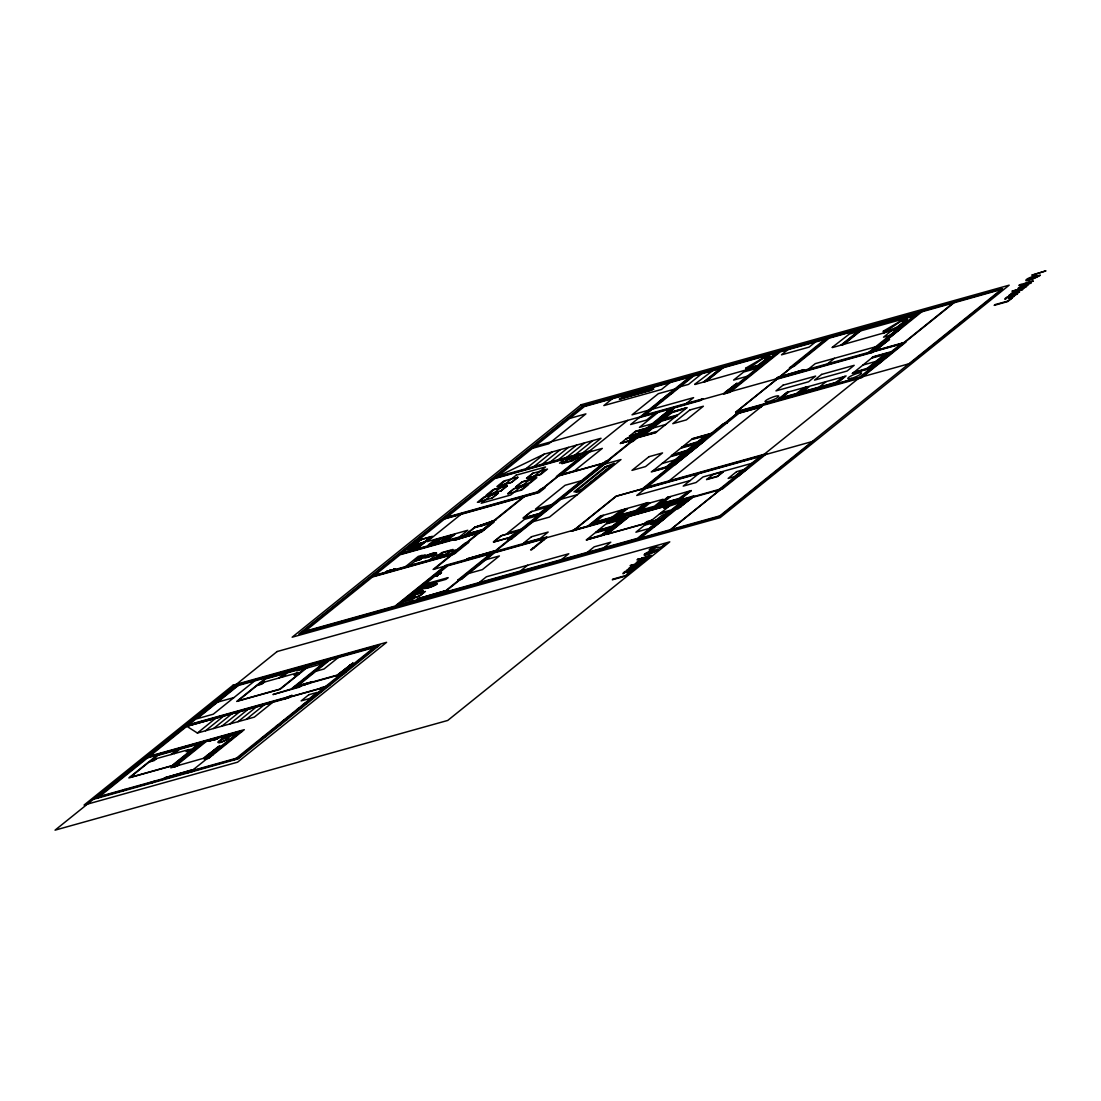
<?xml version="1.0" encoding="UTF-8"?>
<svg xmlns="http://www.w3.org/2000/svg" width="1101" height="1101" viewBox="0 0 1101 1101"><rect width="100%" height="100%" fill="white"/><g stroke="black" fill="none" stroke-linecap="round" stroke-linejoin="round"><path stroke-width="1.5" d="M636.337 562.625L641.222 559.487A8.78 1.624 -22.2 0 1 642.378 559.143L645.681 558.207M1018.205 288.201L1023.09 285.063A8.78 1.624 -22.2 0 1 1024.247 284.705L1028.706 283.452A18.318 3.399 -22.2 0 0 1029.793 283.136A4.418 0.826 -22.2 0 0 1031.389 282.572L1030.481 283.301A4.363 0.812 -22.2 0 1 1029.091 283.769L1027.137 285.861L1022.54 287.306M646.975 502.909L636.144 511.621L614.826 517.566L625.629 508.841L648.255 502.524L636.653 511.896M445.52 538.554L447.543 537.412M632.346 570.125L628.685 571.97M646.136 558.991L642.378 560.904M1014.241 295.618L1010.512 297.545M1028.004 284.567L1024.274 286.48M439.258 540.192L437.152 541.431M449.442 537.316L446.111 539.242M624.184 572.933L627.928 570.855M637.947 561.868L641.69 559.776M1006.053 298.509L1009.796 296.43M433.147 542.463L435.79 540.963M443.331 539.614L445.327 538.155M626.799 572.479L626.841 572.396A9.73 1.803 -22.2 0 1 627.13 572.08L627.391 571.818A21.002 3.895 -22.2 0 0 628.41 570.717L628.093 570.813M640.562 561.414L640.603 561.331A9.73 1.803 -22.2 0 1 640.892 561.001L641.154 560.753A21.002 3.895 -22.2 0 0 642.172 559.652L641.855 559.735M229.627 736.101L229.008 737.188A8.161 1.514 -22.2 0 1 220.833 742.322L219.691 742.638A8.161 1.514 -22.2 0 1 222.388 739.032L225.223 737.34M446.111 538.926L445.63 539.05M433.78 542.187L436.134 540.825M443.964 539.339L445.974 538.114M1022.471 286.907L1022.457 286.934A9.73 1.803 -22.2 0 1 1022.76 286.577L1023.008 286.329M438.597 540.481L435.033 542.022M448.781 537.632L447.446 538.788M1010.36 297.353L1010.746 296.912A16.501 3.069 -22.2 0 0 1011.585 295.921L1012.149 295.77A5.202 0.963 -22.2 0 1 1013.704 295.398L1014.172 295.467M1024.123 286.274L1024.508 285.847A16.501 3.069 -22.2 0 0 1025.348 284.856L1025.912 284.705A5.202 0.963 -22.2 0 1 1027.467 284.333L1027.935 284.388M475.054 527.131L495.863 519.975M475.549 527.131L494.198 520.718L481.921 525.631M446.497 538.114L447.336 537.907M571.089 458.856L571.956 458.374M626.152 438.749L636.543 435.9L630.983 440.372L620.248 443.497L631.41 440.428M629.345 436.189L640.094 433.037L645.668 428.564L635.194 431.73L643.631 429.486M677.211 415.641L659.898 420.389L669.174 412.93L687.093 407.659L668.458 412.82M596.136 532.072L613.395 527.269L604.119 534.728L586.186 539.958L604.821 534.825L615.239 526.443L596.453 531.728L586.805 539.559M607.023 523.071L624.35 518.323L615.074 525.783L597.182 531.067L615.776 525.893L626.194 517.511L607.532 522.741L597.76 530.627M681.67 447.336L698.997 442.602L689.721 450.061L671.803 455.291L690.423 450.158M624.212 509.35L625.629 508.841M692.295 438.927L709.553 434.111L700.277 441.57L682.551 446.813M806.455 387.015L796.835 394.75M694.759 384.249L712.677 370.679M832.205 347.338L849.339 334.043L912.853 316.345M409.682 597.43L414.843 595.765M1009.245 297.394L1009.025 297.614A9.73 1.803 -22.2 0 0 1008.695 297.972M1024.522 287.32L1026.215 286.714L1023.476 288.407A10.088 1.872 -22.2 0 1 1021.508 288.999L1011.957 291.228L1024.288 287.526M642.626 561.771L644.346 561.138L641.69 562.804A10.088 1.872 -22.2 0 1 639.64 563.423L630.089 565.653L642.433 561.95M574.584 456.874L571.804 458.553M409.861 597.361L411.155 596.838M572.272 458.236L574.571 456.722M443.042 554.766L441.818 555.702L442.313 555.014M437.358 540.247C434.964 541.403 438.638 540.151 437.276 541.169M493.73 521.076L480.628 526.003M768.429 357.041L758.066 365.326L749.052 368.037M769.916 356.366L758.561 365.436L748.405 368.491M905.862 320.157L895.622 328.346L886.498 331.14M907.348 319.469L896.021 328.525L885.851 331.58M197.396 733.032L254.331 717.123L272.58 702.452L186.826 726.302L197.396 733.032L215.672 718.279M205.502 730.761L223.806 716.022M213.635 728.49L231.939 713.751M97.494 798.156L239.289 684.106M560.464 475.398L591.526 450.405L497.033 476.816L584.383 406.544L689.487 377.189L630.612 424.532L646.604 420.073L655.109 413.219M238.325 685.496L196.969 718.76L213.264 714.205L254.62 680.941M408.622 549.248L419.963 540.123M409.352 549.082L420.348 540.233M411.113 548.601L416.137 544.692M412.283 548.27L417.307 544.376M413.37 547.968L418.394 544.073M414.513 547.651L419.536 543.743M157.182 755.135L128.831 777.939L172.279 765.801L200.63 742.996M415.6 547.348L420.623 543.44M149.199 761.975L130.069 777.375L171.88 765.69L191.024 750.29L188.684 749.602L156.645 758.561L149.199 761.975L154.099 760.612L156.645 758.561M416.687 547.046L421.711 543.137M387.387 571.02L386.313 571.736L389.465 570.937M386.492 572.093L387.924 570.937M417.774 546.743L423.816 542.408M388.323 570.827L387.483 571.653M387.937 571.281L388.873 570.676L386.974 571.213M429.858 537.591L418.862 546.426L408.98 549.371M388.625 571.171A6.936 1.28 -22.2 0 0 389.327 570.524L390.387 570.235A6.936 1.28 -22.2 0 0 389.355 570.965M419.756 546.137L431.097 537.013M389.121 571.213L391.667 569.988L390.704 570.772M461.016 514.332L427.05 541.637L467.787 530.269L459.282 537.109M392.383 570.304L393.828 569.286M392.617 569.974L393.69 569.258M392.796 570.332L394.64 569.066M394.254 569.52L395.176 568.914L393.277 569.437M487.881 494.666L494.693 489.188M498.547 486.078L505.359 480.614M479.018 501.863L485.83 496.4M122.665 791.124L124.798 789.403M126.395 789.417L127.234 788.729M612.349 398.741L603.843 405.581L661.508 389.465L670.014 382.625M171.04 754.543L176.421 750.208L157.952 755.369L152.007 760.158L154.993 759.318M257.07 685.469L237.926 700.855L279.75 689.171L298.894 673.784L296.554 673.096L264.515 682.042L257.07 685.469L261.955 684.106L264.515 682.042M405.567 566.616L418.256 556.418L422.33 555.276L409.641 565.487M174.302 753.635L179.683 749.299L198.152 744.138L192.193 748.928L189.207 749.753M491.996 498.024L497.941 493.234L485.569 496.606M500.859 490.826L506.804 486.036M511.525 482.238L517.484 477.449M492.477 497.886L498.436 493.097M501.34 490.688L507.3 485.899M512.006 482.1L517.965 477.311M416.261 560.45C416.673 557.271 432.418 551.463 419.564 559.528M534.095 466.452L552.179 451.933M420.541 559.184L419.963 559.652L421.38 558.799L420.265 559.253M542.242 464.182L560.313 449.662M188.684 749.602L186.138 751.653L191.024 750.29M515.777 486.89L521.723 482.1M526.443 478.302L532.402 473.513M507.671 493.716L513.63 488.927M516.259 486.752L522.218 481.963M526.925 478.164L532.884 473.375M278.897 678.023L284.292 673.688L265.823 678.849L259.864 683.638L262.85 682.813M508.167 493.578L514.222 488.596L528.714 484.495L521.915 489.959L508.056 493.826M150.837 782.577L151.677 781.903M282.159 677.115L287.554 672.78L306.009 667.633L300.064 672.408L297.077 673.248M221.755 726.22L240.059 711.494M550.39 461.897L568.433 447.391M151.993 782.921L154.126 781.215M204.387 740.835L170.793 767.851L177.481 765.938L179.188 764.383L172.926 766.131M429.596 559.914L434.702 555.799L439.382 554.491M173.903 766.544L205.515 741.111L241.091 731.174M432.748 558.813L447.584 554.876M174.866 766.709L208.461 739.693M175.444 766.557L177.564 764.837M434.84 558.152L441.721 552.619L452.993 549.468L446.111 555M528.384 483.587L535.182 478.123M539.05 475.013L545.862 469.535M229.889 723.949L248.193 709.237M437.895 556.404L442.423 552.84L450.584 550.528M520.278 490.413L527.09 484.949M558.537 459.626L576.58 445.107M464.319 535.609L474.696 527.269L494.253 521.805L481.605 531.989L400.131 554.739L374.615 575.273L456.075 552.509M209.864 740.684L208.929 741.29L210.828 740.753M210.319 740.312L209.465 741.138M464.966 535.43L475.343 527.09M300.05 668.252L296.788 670.881L318.918 664.687L322.18 662.073M209.878 741.028L211.309 739.872M210.415 740.945L211.488 740.23M468.063 533.792L483.05 529.609M213.401 739.432L212.438 740.216L214.984 738.991M296.554 673.096L294.008 675.147L298.894 673.784M214.406 739.968L214.778 739.679A6.936 1.28 -22.2 0 1 215.479 739.032M215.892 738.991L215.232 739.528L217.792 738.468L214.64 739.266A6.936 1.28 -22.2 0 1 213.718 739.968L214.778 739.679M215.369 739.569L216.622 738.551M216.181 739.266L217.613 738.11M238.036 721.678L256.327 706.966M450.639 550.651L446.373 554.064L437.826 556.459M564.634 459.048L559.528 463.149L564.29 461.814M566.685 457.355L584.727 442.836M216.594 739.143L217.53 738.537M582.622 454.011L566.905 458.498M568.818 458.167L561.95 463.7L573.222 460.548L580.089 455.016M450.309 554.12L455.401 550.018L450.653 551.353M576.924 456.654L568.818 458.966L564.29 462.516L572.506 460.328L576.979 456.654M223.93 736.486L221.48 738.606L223.558 737.794M222.76 737.725L234.362 733.734M246.184 719.393L264.446 704.709M452.002 553.652L464.484 543.619L468.558 542.476L453.956 554.216L372.482 576.979L305.046 631.217L395.149 606.045L445.933 565.212L546.936 536.985L545.573 538.086M464.732 543.55L466.521 542.669M477.765 533.049L454.231 540.302L481.027 532.141M574.832 455.071L592.875 440.565M434.455 568.956L525.053 496.097L538.086 492.45L558.785 475.797M467.98 542.628L468.833 541.953L466.659 542.559M483.215 530.338L493.592 521.984M582.966 452.8L601.022 438.281L544.087 454.19L497.033 476.816M207.662 755.355L217.53 747.428M233.247 734.794L234.417 733.844M235.518 733.252L233.219 735.096L221.631 738.344M328.112 659.293L291.82 688.483L312.134 682.07M205.419 758.176L207.538 756.47M187.913 772.888L191.657 769.929L164.255 777.939L195.056 769.241L191.987 771.76M240.224 730.816L204.924 759.25L206.066 759.029L208.667 758.3L244.298 729.674L145.731 757.213M445.85 565.914L395.383 606.513L301.688 632.676L370.872 577.034L451.795 554.436L433.092 569.478L493.11 552.564L604.408 463.053L556.39 476.54L585.333 453.254L494.9 478.522L402.25 553.032L483.876 530.145M446.662 565.694L396.195 606.279L442.368 593.384L492.835 552.798M587.604 452.194L537.838 492.216L443.607 518.543L582.966 406.462L691.855 376.047L641.677 416.412M295.894 687.341L332.185 658.164M627.68 420.389L559.212 475.467L604.834 462.723L673.303 407.645M404.37 601.05L412.971 594.389L412.159 594.623M421.738 587.094C404.631 598.765 435.638 582.69 421.834 587.012M436.877 575.107L435.404 576.236M437.703 574.447L441.542 572.534L439.726 573.882A6.936 1.28 -22.2 0 0 438.17 574.282L439.34 573.415M436.326 575.837L437.414 574.956M436.849 575.493L435.858 576.291L437.537 575.754M440.152 572.85L439.148 573.649L440.978 573.249L439.726 573.882M410.934 597.155L412.903 596.549M437.125 575.947L438.253 575.176L436.574 575.727M287.141 697.181L292.068 695.268L288.916 697.8L182.725 727.458M301.206 685.854L299.678 687.079L272.952 694.552L305.115 684.767M410.04 598.311L414.32 594.967L422.99 592.517M285.503 698.75L287.622 697.043M414.637 594.829C401.383 602.522 421.463 596.604 423.045 592.641M413.026 596.494L411.334 596.825M410.756 597.251L414.43 595.834M338.2 657.586L324.024 668.995L315.877 671.266M305.349 684.698L307.482 682.992M415.022 597.444L412.545 599.439L402.773 602.178M420.912 592.71L423.348 590.742L413.577 593.48M308.775 683.749L310.895 682.028M659.21 401.741L669.133 393.773M660.738 400.957L669.243 394.103M311.803 682.166L312.478 681.615L293.953 686.763M642.764 416.109L692.942 375.744L779.026 351.687L728.848 392.052M701.695 373.776L688.51 384.387L680.363 386.657M493.358 541.898L500.804 535.912M523.14 517.952L530.586 511.965M493.977 541.733L501.409 535.747M523.746 517.787L531.191 511.8M658.054 412.407L639.433 427.381L652.109 423.844M620.551 443.304L626.386 438.583L637.658 435.404M629.717 435.941L635.497 431.248L646.769 428.069M620.936 443.18L630.309 440.207M626.497 438.707L634.52 436.822M630.047 435.845L639.42 432.872M338.2 674.789L336.837 675.876L343.773 673.963M340.952 672.587L350.82 664.646M629.552 440.414L633.763 437.028M638.676 433.078L642.888 429.693M338.53 674.693L353.16 662.926L337.897 674.514L345.907 672.257M509.13 537.77L517.635 530.93M538.898 513.823L547.403 506.983M629.634 440.744L635.194 436.271M638.745 433.422L644.319 428.936M338.75 675.367L340.883 673.661M703.264 382.24L720.274 368.56M234.196 759.965L375.991 645.915M492.532 552.193L494.06 550.954L466.741 558.95L497.542 550.252L496.523 551.078M508.18 539.6L605.715 461.154L609.789 460.012L511.153 539.311L507.41 540.261L512.254 538.458M442.932 592.159L444.46 590.934L417.059 598.944L447.859 590.246L445.822 591.898L637.438 538.361L686.088 499.235M458.58 579.58L457.727 580.255L459.034 579.897M492.615 552.165L494.143 550.94M660.215 417.54L670.137 409.558M704.241 381.964L721.251 368.285M705.218 381.689L722.228 368.009M263.263 737.45L278.567 725.132M284.361 720.481L299.665 708.163M304.647 704.145L319.964 691.841M706.195 381.428L723.206 367.734M494.198 552.262L674.39 407.342M663.476 416.632L673.399 408.65M662.155 419.756L671.417 412.297M641.842 436.257L661.288 420.623M664.522 418.504L671.541 412.861M644.443 434.881L661.412 421.229M686.501 403.338L693.589 397.64L652.411 409.145M656.045 432.28L675.491 416.66M676.647 415.71L677.349 415.036L663.27 418.848M685.909 408.251L670.303 413.205M686.474 408.086L676.482 416.054M702.039 399.002L699.919 400.709L674.803 407.728L632.827 441.487L628.767 442.616L670.729 408.856L639.13 417.692M479.334 582.457L486.436 576.759L568.777 553.748L561.689 559.459M542.848 539.242L544.981 537.536M726.99 391.199L735.33 384.566M545.243 538.183L530.613 549.95L531.921 549.578L545.862 538.361L494.473 552.757L461.47 579.305L458.869 580.034M724.898 393.731L727.018 392.025M729.11 391.984L779.302 351.618L827.911 338.035L735.619 412.269L860.954 377.175L902.765 343.54L532.636 446.937M787.848 349.705L781.504 354.825L809.084 347.118L815.442 341.998M520.512 570.965L527.599 565.253M571.639 530.806L693.905 495.932L692.543 497.033M571.97 530.71L571.281 531.26L722.256 489.133L766.805 453.557L647.374 486.917L741.29 411.389L861.533 377.794L906.027 342.012L777.182 377.822M572.823 530.875L574.956 529.168M574.034 529.966L616.01 496.207L643.7 488.472L739.968 411.045M574.584 529.815L616.257 496.29L762.91 455.319L670.468 529.664L638.704 538.54L689.171 497.941M672.422 454.892L682.056 447.061L700.979 441.666M683.005 446.4L692.612 438.583L711.397 433.299M652.329 471.324L671.748 455.704M672.972 454.727L688.593 449.772M682.248 447.281L681.533 447.956L695.612 444.13M683.528 446.249L699.149 441.295M692.804 438.79L692.089 439.464L706.168 435.638M588.732 525.315L600.609 515.846L601.628 515.585L590.838 524.31L612.156 518.351L624.253 509.268L612.665 518.626M594.829 522.452L603.417 515.419L602.701 515.488M666.394 466.741L683.363 453.103M687.341 450.13L694.359 444.487M697.896 441.639L704.915 435.996M666.532 467.361L685.951 451.74M687.464 450.681L696.74 443.221M698.02 442.203L707.296 434.744M736.032 412.077L777.857 378.441M778.132 378.207L828.186 337.966L919.431 312.478M780.43 376.914L803.978 369.661L778.022 377.134L774.691 379.817L872.611 352.416L889.58 339.287L875.639 350.503M793.477 366.427L789.362 368.009L825.048 339.328L780.237 351.838L729.88 392.341L723.563 393.952L737.161 383.148L724.458 392.809L727.926 391.763L776.164 352.981L693.547 376.06L645.324 414.843L703.264 398.727L700.208 400.475M723.467 423.761L727.431 422.275L726.729 422.839M740.23 410.976L643.975 488.39L763.186 455.098L859.454 377.671M674.679 464.319L684.423 456.915M684.175 456.681L693.919 449.277M693.671 449.043L703.415 441.639M674.789 464.663L704.131 441.061M739.776 412.352L738.496 413.384L760.763 407.164M645.255 488.624L636.75 495.464L690.134 480.559M610.972 517.938L621.267 510.3M587.37 539.394L602.99 534.439M596.646 531.934L596.04 532.65L610.009 528.797M598.325 530.462L613.945 525.507M607.601 523.003L606.995 523.718L620.964 519.865M618.831 515.708L627.419 508.69L625.327 509.13M612.693 525.865L619.712 520.209M601.738 534.797L608.757 529.154M669.105 480.848L763.007 405.319M601.862 535.347L611.138 527.888M612.817 526.416L622.093 518.956M808.162 369.358L815.249 363.647L875.639 346.787M840.71 345.329L857.734 331.649M634.974 511.208L643.411 504.409L646.645 503.185M841.687 345.067L858.711 331.373M842.664 344.792L859.688 331.112M843.641 344.517L860.665 330.837M587.328 552.358L594.182 546.839L610.794 542.201L603.94 547.72M776.893 400.324L786.788 392.438L806.455 386.933M781.985 397.943L788.522 392.135M827.374 363.991L834.462 358.293M795.431 394.186L804.005 387.813M655.797 506.584L667.688 497.101L668.706 496.854L657.903 505.565L679.221 499.62L691.318 490.523L679.73 499.895M805.533 387.222L796.408 394.53L778.641 399.484L787.435 392.231M698.64 473.719L683.212 486.119L696.066 482.527L702.989 476.967L751.611 463.383M661.907 503.707L670.495 496.689L669.766 496.757M807.694 386.644L798.748 393.841L835.962 383.451L844.894 376.253M802.395 392.149L809.235 386.644M644.333 523.636L646.893 521.585L651.778 520.222L668.5 506.763L666.174 506.088L629.511 516.328L607.683 533.889L644.333 523.636L651.778 520.222M666.174 506.088L663.614 508.139L668.5 506.763M650.127 520.979L648.572 522.232L659.967 519.053L669.614 511.291L659.293 514.181M667.99 506.611L680.955 502.18L671.307 509.928L660.999 512.818M678.037 499.207L688.345 491.569M819.35 387.029L826.053 381.648M712.925 474.682L706.498 479.637L717.357 476.609L723.385 471.751M868.551 352.485L916.775 313.702L829.122 338.186L794.289 366.193L790.215 367.335M650.966 527.696L660.889 519.713M886.511 338.255L896.434 330.272M688.359 498.175L637.878 538.761L443.442 593.081L493.922 552.496L721.224 488.844M869.377 352.719L919.968 312.326L953.094 303.064L903.343 343.085L870.203 352.348M662.623 519.603L654.118 526.443L654.944 526.209M889.663 337.002L898.168 330.162M654.228 526.787L664.151 518.805M689.818 498.189L691.951 496.482M889.773 337.346L899.696 329.364M639.378 538.94L690.162 498.092M717.659 476.141L722.972 471.875M870.574 353.036L922.982 310.854M692.212 497.115L677.583 508.882L692.832 497.308M679.923 507.162L689.79 499.235M834.888 383.065L843.421 376.79M836.416 383.699L846.091 375.923M853.234 372.854L872.666 357.233M867.299 368.285L884.268 354.632M867.437 368.89L886.869 353.27M718.609 489.752L721.926 488.101M720.315 488.555L760.117 456.543L641.181 489.766L723.137 423.844L727.21 422.701M900.04 344.049L898.677 345.136L902.682 342.948M719.146 490L721.279 488.293M899.82 344.861L859.592 377.23L739.335 410.811L735.661 413.948L761.328 406.709M875.832 364.376L885.755 356.394M738.193 475.673L747.524 468.599M738.303 476.017L748.226 468.035M660.311 547.472L665.376 544.238L660.696 548.009L657.545 547.981A30.511 5.67 -22.2 0 0 656.457 547.5C643.135 554.684 650.457 545.49 659.568 547.362A7.996 1.486 -22.2 0 0 660.27 547.486M525.948 468.737L544.087 454.19M760.02 365.959L694.91 384.51M897.48 329.048L832.356 347.599M442.107 555.042C445.588 552.385 438.597 557.629 441.666 555.895M573.249 457.218L571.639 458.897M410.081 597.279L411.058 596.852M440.634 556.156L441.542 556.046M674.789 417.21L660.049 421.614M653.017 470.774L667.77 466.37M853.922 372.303L868.661 367.899M572.74 458.099L574.282 457.039M441.033 555.909L442.203 555.069M435.666 541.197L435.225 541.94M390.002 570.635L394.516 569.437M437.73 574.639L438.735 574.227M438.776 574.364L437.455 574.516M213.057 739.844L214.062 739.432M214.103 739.569L213.154 739.968M419.509 559.569L416.316 560.588M233.192 734.835L222.842 737.849M767.246 355.444L745.638 370.404A8.051 1.5 -22.2 0 0 745.57 368.243L765.993 356.297M904.692 318.533L883.085 333.493A8.051 1.5 -22.2 0 0 883.016 331.346L903.453 319.4M530.654 511.91L532.127 511.249M500.886 535.857L519.672 530.365M390.965 570.414L390.071 570.758M446.345 554.078L445.63 554.395M511.772 482.252L498.808 485.885M501.106 490.84L500.157 491.239M532.609 473.375L533.641 472.948M492.188 498.065L491.321 498.423M420.183 539.985L430.766 536.889M420.568 540.096L421.587 539.669M521.943 481.963L536.82 477.669L530.008 483.133L516.163 487M424.367 541.967L415.49 544.582M419.55 546.275L418.573 546.688M574.474 456.736L573.483 457.149L574.254 456.887M443.166 554.643L442.478 554.794M491.982 521.268L493.11 520.787M432.831 542.862L434.014 542.325M438.391 540.316L439.574 539.765M443.015 540.027L445.506 539.311L443.4 539.793M447.543 537.549L449.759 536.916M492.326 521.158L495.436 520.085M435.858 541.141L435.143 541.004M435.9 540.784L436.946 540.385M433.918 542.408L436.45 541.871M446.318 539.16L445.382 539.49M410.659 597.017L410.467 597.32M446.483 537.907L449.359 537.15M511.07 482.568L496.923 486.546L503.735 481.068L517.635 477.187M423.72 556.473L427.601 555.097A8.161 1.514 -22.2 0 1 436.588 553.335L435.982 553.817A8.161 1.514 -22.2 0 1 424.146 557.877L421.408 558.331M424.298 587.053L428.193 585.663A8.161 1.514 -22.2 0 1 437.166 583.915L436.56 584.397A8.161 1.514 -22.2 0 1 424.738 588.443L422 588.911M436.877 540.536L438.528 540.233M435.487 542.105L433.243 542.642M422.825 542.834L414.926 545.036M437.125 540.467L439.175 539.985M1023.558 285.352L1018.315 288.338M646.191 558.069L646.837 557.877A18.318 3.399 -22.2 0 0 647.925 557.56A4.418 0.826 -22.2 0 0 649.521 556.996L648.613 557.725A4.363 0.812 -22.2 0 1 647.237 558.193L645.42 560.216L640.713 561.744M632.428 569.134L633.075 568.942A18.318 3.399 -22.2 0 0 634.162 568.625A4.418 0.826 -22.2 0 0 635.759 568.061L634.85 568.79A4.363 0.812 -22.2 0 1 633.474 569.272L631.657 571.281L626.951 572.809M413.549 596.467L414.293 596.26L413.136 596.632M1033.123 275.8L1034.734 275.36M764.011 357.674L769.805 356.105M763.365 358.128L768.319 356.793M901.458 320.776L907.252 319.207M900.811 321.217L905.765 319.882M1014.2 293.568L1019.567 292.068L1008.86 295.522L1010.924 294.49A4.321 0.798 -22.2 0 1 1010.814 293.843A4.143 0.771 -22.2 0 1 1015.094 291.559M569.616 418.421L585.911 413.88L548.725 443.786L532.43 448.341M674.638 389.121L658.343 393.676L632.029 414.843L648.324 410.301M901.292 326.157L895.044 327.892L883.497 337.195L889.732 335.447M757.199 368.229L743.615 372.028L733.596 380.093L747.166 376.294M668.734 393.883L672.807 392.74M896.021 330.383L900.095 329.24M668.431 394.337L671.541 393.539M895.581 330.961L898.98 329.928M667.013 395.479L667.825 395.245M896.751 331.305L897.563 331.071M661.343 400.035L662.155 399.814M891.081 335.86L891.893 335.626M659.926 401.177L663.325 400.158M887.365 337.567L890.475 336.768M658.811 401.865L662.885 400.723M886.099 338.365L890.172 337.223M886.236 341.296L887.544 340.925M734.381 384.827L735.468 384.524M876.368 349.223L877.676 348.866M726.151 391.433L727.238 391.13M669.725 409.668L673.798 408.526M669.422 410.123L670.248 409.902M670.096 410.012L672.546 409.324M668.004 411.265L668.83 411.045M872.832 356.862L891.342 351.687M662.334 415.834L663.16 415.6M872.212 357.357L889.333 352.581L869.886 368.202L852.78 372.991M660.917 416.962L664.316 415.944M885.631 354.261L872.198 357.99M659.802 417.651L663.875 416.508M885.342 356.504L889.415 355.375M884.901 357.082L888.301 356.05M658.054 421.201L676.551 416.027M886.071 357.426L886.883 357.192M675.931 416.536L658.825 421.311L639.392 436.946L656.499 432.156M862.95 365.05L875.79 361.458M880.401 361.981L881.213 361.761M876.685 363.688L879.121 363.013M878.983 363.124L879.795 362.89M875.419 364.486L879.493 363.358M652.934 428.055L665.775 424.477M852.16 373.487L870.657 368.312M640.521 433.106L629.359 436.202M807.46 386.836L844.66 376.446M643.08 435.267L656.568 431.523M637.369 437.826L655.879 432.665M803.111 391.571L835.604 382.501M782.632 397.406L796.078 393.649M493.372 478.522L588.278 451.933M779.825 398.534L797.578 393.58M800.042 392.809L837.242 382.419M589.641 451.933L602.316 448.396L574.309 470.911L561.634 474.462M568.543 459.103L577.103 456.709M736.184 413.357L740.257 412.214M575.548 458.663L580.227 457.369M533.379 473.155L547.486 469.081L540.687 474.559L526.828 478.426M527.09 478.219L539.311 474.806M506.955 485.761L493.055 489.642L486.257 495.12L500.363 491.046M494.432 489.394L506.653 485.981M522.714 481.743L534.935 478.329M498.092 492.973L484.192 496.854L477.394 502.317L491.5 498.244M514.607 488.569L526.828 485.156M604.697 464.113L620.992 459.557L549.482 517.071L533.187 521.626M700.47 442.093L704.53 440.95M699.617 442.767L703.69 441.639M701.186 443.001L701.998 442.767M446.841 517.181L537.274 491.913L541.086 488.844L545.16 487.715L539.215 492.491L444.721 518.888M695.089 447.901L695.901 447.68M691.373 449.607L694.483 448.809M581.383 480.724L565.088 485.28L535.499 509.089L551.78 504.533M671.293 455.828L688.414 451.052L668.995 466.673L651.875 471.448M690.52 450.295L692.969 449.607M691.689 450.639L692.501 450.405M684.726 452.717L671.293 456.461M685.593 455.539L686.405 455.319M681.877 457.245L684.987 456.461M680.611 458.044L683.473 457.259M662.031 463.521L674.872 459.929M682.193 458.277L683.005 458.057M676.097 463.177L676.909 462.957M672.381 464.897L675.491 464.099M671.115 465.682L675.188 464.553M651.255 471.944L669.766 466.783M561.07 499.207L577.351 494.652M531.811 511.511L549.44 506.419M474.572 527.696L492.821 522.603M434.909 540.04L453.915 534.728M434.193 540.605L453.213 535.306M433.312 540.976L453.681 535.279M428.908 544.5L449.277 538.816M523.938 517.842L539.215 513.575M466.425 534.246L484.674 529.154M540.935 513.259L523.333 518.158M465.145 535.292L483.559 530.063M538.031 515.598L524.448 519.383L507.437 533.063L521.021 529.278M421.174 556.211L425.592 554.973L419.536 559.845L415.132 561.07M713.338 474.49L723.054 471.668M502.028 535.458L517.305 531.191M707.2 479.073L718.058 476.031M744.565 469.054L748.639 467.925M744.111 469.632L746.561 468.943M745.281 469.976L746.106 469.742M389.327 570.524L390.387 570.235M494.17 541.788L509.446 537.522M511.167 537.205L493.565 542.105M739.611 474.531L740.423 474.297M735.895 476.238L739.005 475.439M734.642 477.036L738.716 475.893M601.325 515.874L623.015 509.625M668.39 497.129L690.093 490.895M619.615 515.075L635.759 510.575M595.613 521.819L611.757 517.305M662.692 503.088L678.822 498.574M592.242 523.168L613.56 517.222M616.243 516.438L637.562 510.479M659.32 504.437L680.638 498.478M542.518 540.371L543.825 539.999M689.487 499.317L690.795 498.946M485.802 559.735L499.386 555.95L482.376 569.63L468.792 573.415M438.17 573.662L440.909 572.892M436.629 575.176L437.826 574.763M532.65 548.298L533.957 547.94M679.62 507.244L680.927 506.887M434.881 576.305L437.62 575.548M668.445 513.424L662.196 515.172L650.65 524.461L656.884 522.714M660.49 519.823L664.564 518.695M421.766 586.778L426.17 585.553L420.128 590.411L415.71 591.65M660.049 520.401L663.449 519.369M661.206 520.745L662.031 520.512M420.843 589.833L421.958 589.379L420.541 590.219M462.489 578.479L458.415 579.621L490.399 553.899L447.873 565.776L425.165 584.039L448.135 577.626L446.015 579.332L423.045 585.76L399.223 604.917L446.841 591.072M655.535 525.301L656.361 525.067M651.82 527.007L654.269 526.333M650.567 527.806L654.641 526.663M404.191 601.036L405.003 600.802M631.368 569.437L628.63 570.194A8.78 1.624 -22.2 0 0 627.474 570.538C623.138 571.543 621.446 575.424 624.281 573.057M630.281 570.194L629.676 570.373A16.501 3.069 -22.2 0 1 628.836 571.35M235.215 685.249L380.065 644.787L238.27 758.823L93.42 799.298M233.082 686.955L377.932 646.493M349.815 664.935L351.109 664.577M217.64 702.121L233.935 697.58M339.948 672.876L341.241 672.505M184.858 725.752L291.049 696.08M329.708 685.29L321.024 687.712L318.905 689.419L327.575 686.996M318.327 692.295L322.4 691.153M317.06 693.313L318.684 692.859M304.303 703.58L305.927 703.126M303.023 704.612L307.096 703.47M298.041 708.617L302.114 707.475M296.761 709.636L298.385 709.182M143.598 758.933L242.179 731.394M209.589 740.753L213.002 739.762M284.003 719.903L285.627 719.448M282.723 720.935L286.797 719.793M276.943 725.587L281.016 724.444M275.663 726.605L277.287 726.151M216.525 747.703L217.819 747.345M262.905 736.872L264.529 736.418M261.625 737.904L265.699 736.762M206.658 755.644L207.951 755.272M212.837 754.983L204.607 757.282L219.87 745.707L203.547 758.658L206.644 757.832M209.479 756.607L173.05 766.943L204.965 741.262L146.86 757.502L96.819 797.743L191.051 771.429L241.917 730.803L147.135 757.268L185.849 726.137L326.24 686.928L237.21 758.534L191.588 771.278M205.694 758.589L209.768 757.46M95.539 797.578L240.39 757.116M774.595 353.393L775.407 353.256M638.029 561.978L638.993 561.895L636.419 562.749M1008.819 298.385L1013.374 296.926L1015.397 294.889A4.363 0.812 -22.2 0 0 1016.718 294.366L1017.627 293.637A4.418 0.826 -22.2 0 1 1016.03 294.201A18.318 3.399 -22.2 0 1 1014.943 294.517L1010.484 295.77A8.78 1.624 -22.2 0 0 1009.342 296.114C1005.268 297.009 1003.176 300.986 1006.108 298.619M646.081 558.813L645.695 558.771A5.202 0.963 -22.2 0 0 644.016 559.143L643.438 559.294A16.501 3.069 -22.2 0 1 642.599 560.285M632.318 569.891L631.933 569.836A5.202 0.963 -22.2 0 0 630.254 570.222M440.276 573.442A6.936 1.28 -22.2 0 1 438.542 573.979M1010.278 296.293A21.002 3.895 -22.2 0 1 1009.204 297.408M1014.2 293.568A8.299 1.541 -22.2 0 1 1013.168 293.843L1011.957 293.871L1022.87 289.412L1016.416 291.228A9.014 1.679 -22.2 0 0 1015.067 291.627M1024.04 285.228A21.002 3.895 -22.2 0 1 1022.967 286.343M1034.679 275.374A12.565 2.34 -22.2 0 0 1034.458 274.521L1045.95 270.846L1031.761 275.112A10.184 1.885 -22.2 0 1 1032.944 275.869M658.412 549.729C643.59 550.417 635.594 561.799 658.384 549.853M1040.28 275.305C1019.003 286.866 1023.173 276.75 1040.28 275.305M630.089 568.24L631.313 568.267A8.299 1.541 -22.2 0 0 632.332 567.992L637.699 566.492L627.006 569.946L629.18 568.928A4.321 0.798 -22.2 0 1 628.946 568.267A4.143 0.771 -22.2 0 1 633.226 565.983A9.014 1.679 -22.2 0 1 634.41 565.694L641.002 563.836L630.089 568.212M645.062 554.243L648.709 553.707A28.048 5.202 -22.2 0 0 651.063 553.046L656.746 550.472L653.127 550.995A28.915 5.367 -22.2 0 0 650.774 551.656L645.076 554.202M1026.93 279.819L1030.577 279.282A28.048 5.202 -22.2 0 0 1032.917 278.622L1038.615 276.007L1034.995 276.571A28.915 5.367 -22.2 0 0 1032.642 277.232L1026.93 279.819M436.024 553.404L435.074 554.161A7.597 1.404 -22.2 0 1 424.725 557.409L427.023 555.551A7.597 1.404 -22.2 0 1 436.024 553.404M436.602 583.97L435.652 584.741A7.597 1.404 -22.2 0 1 425.303 587.989L427.615 586.131A7.597 1.404 -22.2 0 1 436.602 583.97L436.588 584.025M581.19 404.741L292.15 637.204L720.15 517.635L1009.19 285.173L581.19 404.741M233.068 685.207L84.048 805.065L237.582 762.181L386.602 642.323L233.068 685.207M277.108 651.544L55.05 830.154L447.722 720.453L669.78 541.857L277.108 651.544M582.443 405.98L298.839 634.066L718.678 516.782L1002.268 288.696L582.443 405.98M236.44 685.441L186.248 725.807L326.667 686.584L342.26 674.032L293.926 687.547L328.511 659.719L236.44 685.441M398.658 554.698L371.45 576.58L452.373 553.982L479.582 532.086L398.658 554.698M443.042 518.998L398.947 554.464L479.871 531.852L523.966 496.4L443.042 518.998M420.128 539.71L407.37 549.963L419.591 546.55L432.349 536.297L420.128 539.71M434.441 540.054L428.069 545.188L448.424 539.504L454.809 534.37L434.441 540.054M516.204 475.15L481.22 503.24L510.644 495.023L545.532 466.962L516.204 475.15M265.038 678.629L236.687 701.433L280.136 689.295L308.5 666.49L265.038 678.629M619.959 398.59L619.299 399.113L653.843 389.121L619.959 398.59M623.194 397.076L621.143 398.713L650.911 390.401L652.948 388.763L623.194 397.076M329.598 659.416L295.715 686.666L342.975 673.468L376.859 646.218L329.598 659.416M412.228 595.132L406.338 599.866L419.509 596.192L425.399 591.457L412.228 595.132M308.803 694.745L301.137 700.897L309.395 698.598L317.047 692.446L308.803 694.745M605.055 466.907L573.979 491.899L581.796 489.711L612.872 464.732L605.055 466.907M606.706 466.452L575.63 491.445L576.291 492.395L578.823 491.679L614.207 463.218L606.706 466.452M531.494 536.724L523.498 543.151L540.164 538.485L548.16 532.058L531.494 536.724M689.804 409.999L672.794 423.679L686.377 419.894L703.388 406.214L689.804 409.999M648.971 456.709L631.96 470.388L645.53 466.59L662.554 452.91L648.971 456.709M783.045 385.185L775.957 390.896L808.547 381.786L815.635 376.088L783.045 385.185M629.125 516.204L606.431 534.453L660.751 519.287L683.432 501.038L629.125 516.204M649.962 502.937L641.291 509.914L654.434 506.24L663.105 499.262L649.962 502.937M821.594 374.423L814.506 380.12L847.096 371.023L854.183 365.326L821.594 374.423M644.567 525.232L635.896 532.21L649.039 528.535L657.71 521.557L644.567 525.232M736.583 471.655L728.16 478.426L734.243 476.733L742.666 469.948L736.583 471.655M763.158 455.25L670.729 529.595L721.238 515.488L813.667 441.143L763.158 455.25M953.92 302.83L861.766 376.955L910.348 363.385L1002.777 289.04L953.92 302.83M613.257 579.03L612.321 579.787L625.891 575.988L630.322 572.437L625.23 575.685L613.257 579.03M637.892 559.212L637.025 559.914L639.819 558.675L637.892 559.212M641.635 558.166L640.768 558.868L651.475 555.427L641.635 558.166M995.125 304.605L994.189 305.362L1007.759 301.564L1012.191 298.013L1007.098 301.261L995.125 304.605M1019.76 284.787L1018.893 285.489L1021.673 284.251L1019.76 284.787M1023.503 283.741L1022.636 284.443L1033.33 281.003L1023.503 283.741M221.562 741.923L219.746 742.418A7.597 1.404 -22.2 0 1 223.489 738.73L227.907 737.491A7.597 1.404 -22.2 0 1 221.562 741.923M851.334 378.386A7.404 1.376 -22.2 0 0 861.533 373.06A7.404 1.376 -22.2 0 0 851.114 375.909A7.404 1.376 -22.2 0 0 851.334 378.386M768.567 401.507A7.404 1.376 -22.2 0 0 778.765 396.195A7.404 1.376 -22.2 0 0 768.333 399.03A7.404 1.376 -22.2 0 0 768.567 401.507"/></g></svg>
